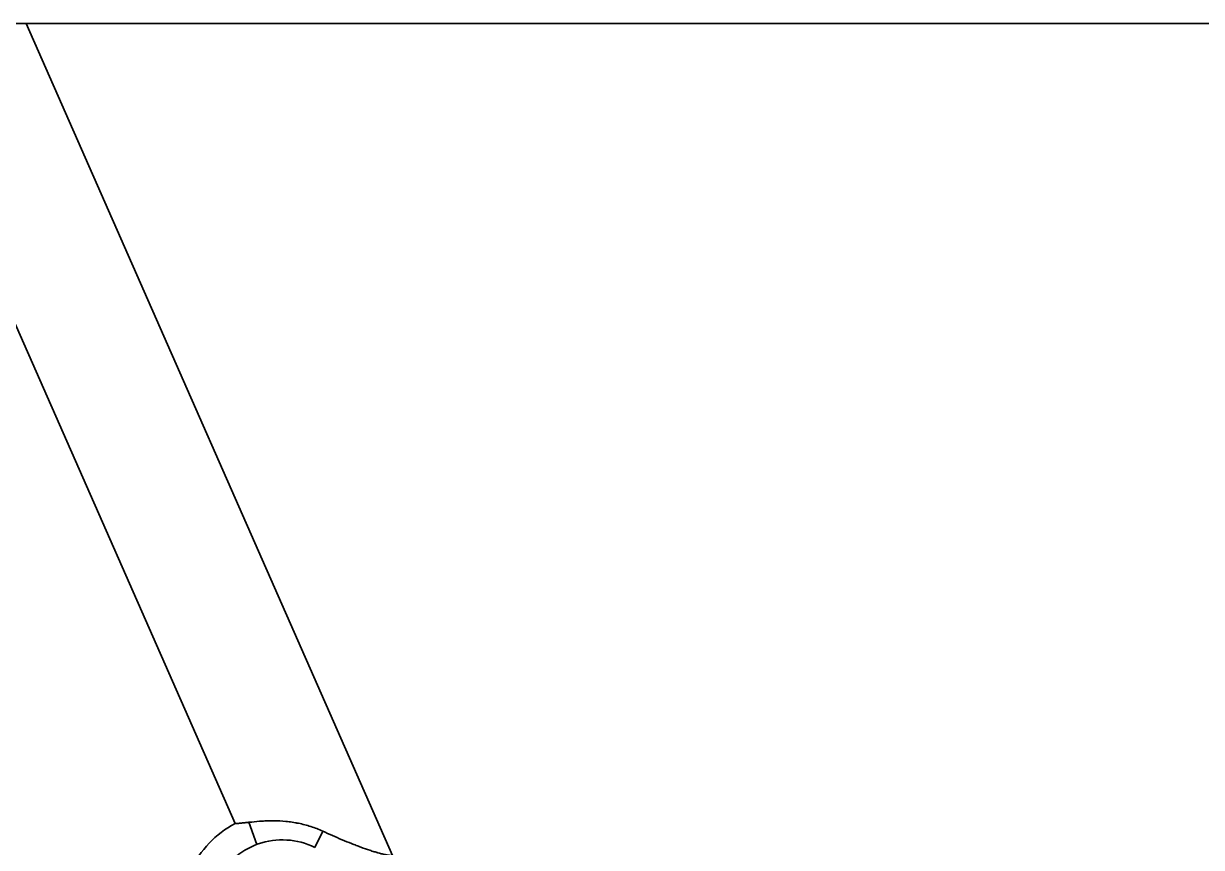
# Model space of a CAD drawing. Header units: millimetres. Extents: x 473 to 1085, y 1055 to 1699.
# Drawn here: x 841.6 to 934.8, y 1634 to 1699.2 of the extents above; entities that cross this region are included whole.
import ezdxf

# ---------------------------------------------------------------- set-up
doc = ezdxf.new("R2010")
doc.units = ezdxf.units.MM
doc.layers.add('20', color=7, linetype='Continuous', true_color=0xffffff)

msp = doc.modelspace()

# ---------------------------------------------------------------- linework, layer by layer
at = {"layer": '20', "color": 7, "linetype": 'Continuous', "lineweight": 35}
for p, q in [((841.786, 1699.177), (830.431, 1699.177)), ((830.431, 1699.177), (858.314, 1635.842)), ((870.786, 1633.306), (841.786, 1699.177)), ((981.426, 1699.177), (841.786, 1699.177)), ((860.051, 1634.191), (859.41, 1635.943)), ((865.258, 1635.241), (864.621, 1633.953))]:
    msp.add_line(p, q, dxfattribs=at)
for radius, start in [(8, 117.91995), (5.778, 63.69023)]:
    msp.add_arc((862.06, 1628.774), radius, start, 155, dxfattribs=at)
for points, knots in [([(865.258, 1635.241), (864.95, 1635.383), (864.636, 1635.505), (863.996, 1635.711), (863.67, 1635.796), (863.297, 1635.872), (863.256, 1635.88), (863.172, 1635.895), (863.131, 1635.903), (863.006, 1635.925), (862.756, 1635.965), (862.509, 1635.995), (862.019, 1636.043), (861.698, 1636.058), (861.303, 1636.062), (861.185, 1636.062), (861.069, 1636.06), (860.991, 1636.058), (860.952, 1636.057), (860.76, 1636.052), (860.61, 1636.045), (860.173, 1636.018), (859.897, 1635.993), (859.573, 1635.96), (859.477, 1635.95), (859.384, 1635.94), (859.322, 1635.934), (859.291, 1635.93), (859.14, 1635.914), (859.024, 1635.901), (858.804, 1635.879), (858.699, 1635.869), (858.499, 1635.852), (858.404, 1635.846), (858.314, 1635.842)], [0, 0, 0, 0, 0.125, 0.125, 0.25, 0.25, 0.265625, 0.265625, 0.28125, 0.28125, 0.3125, 0.375, 0.375, 0.5, 0.5, 0.53125, 0.546875, 0.546875, 0.5625, 0.5625, 0.625, 0.625, 0.75, 0.75, 0.78125, 0.796875, 0.796875, 0.8125, 0.8125, 0.875, 0.875, 0.9375, 0.9375, 1, 1, 1, 1]), ([(870.786, 1633.306), (870.708, 1633.31), (870.625, 1633.319), (870.452, 1633.342), (870.361, 1633.357), (870.173, 1633.394), (870.075, 1633.416), (869.872, 1633.464), (869.767, 1633.491), (869.631, 1633.528), (869.604, 1633.536), (869.549, 1633.552), (869.522, 1633.56), (869.439, 1633.584), (869.383, 1633.6), (869.214, 1633.652), (869.1, 1633.688), (868.754, 1633.802), (868.518, 1633.885), (868.156, 1634.018), (868.034, 1634.064), (867.849, 1634.135), (867.788, 1634.158), (867.663, 1634.207), (867.601, 1634.232), (867.288, 1634.356), (867.037, 1634.459), (866.532, 1634.672), (866.279, 1634.782), (865.77, 1635.008), (865.514, 1635.123), (865.258, 1635.241)], [0, 0, 0, 0, 0.0625, 0.0625, 0.125, 0.125, 0.1875, 0.1875, 0.25, 0.25, 0.265625, 0.265625, 0.28125, 0.28125, 0.3125, 0.3125, 0.375, 0.375, 0.5, 0.5, 0.5625, 0.5625, 0.59375, 0.59375, 0.625, 0.625, 0.75, 0.75, 0.875, 0.875, 1, 1, 1, 1])]:
    msp.add_open_spline(points, degree=3, knots=knots, dxfattribs=at)

doc.saveas('drawing.dxf')
